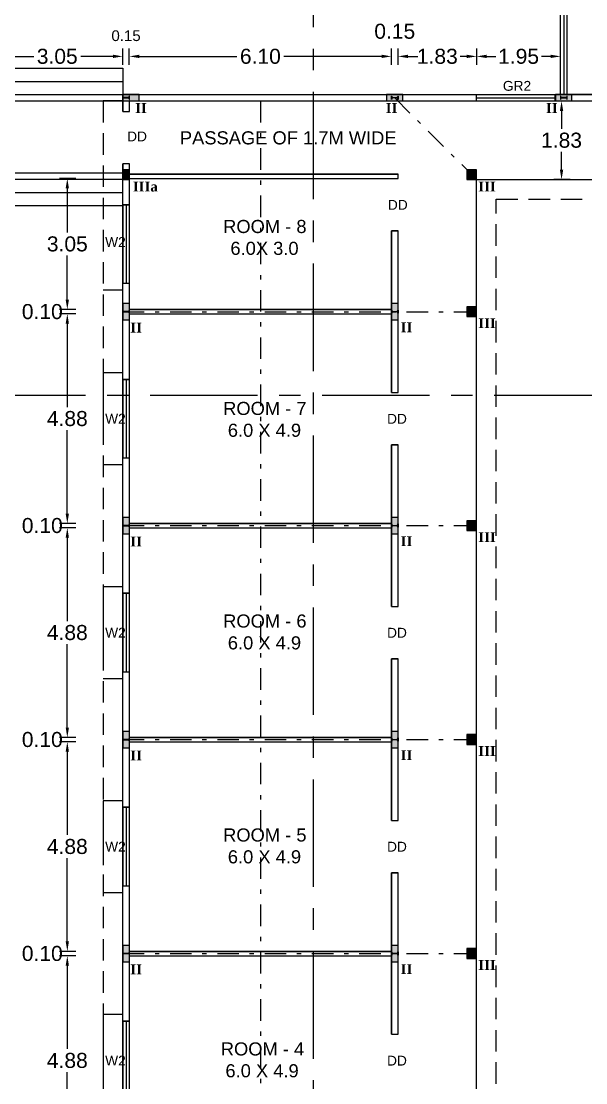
# Model space of a CAD drawing. Header units: metres. Extents: x 3715 to 4596, y 2418 to 2709.
# Drawn here: x 4042.45 to 4055.58, y 2522.95 to 2547.65 of the extents above; entities that cross this region are included whole.
import ezdxf

# ---------------------------------------------------------------- set-up
doc = ezdxf.new("R2010")
doc.units = ezdxf.units.M
doc.header["$MEASUREMENT"] = 0
for name, pattern in [('CENTER', [2, 1.25, -0.25, 0.25, -0.25]), ('DASHDOT', [1, 0.5, -0.25, 0, -0.25]), ('DASHED', [0.75, 0.5, -0.25])]:
    doc.linetypes.add(name, pattern=pattern)
for name, color, linetype in [('BLK_6_FLR_0_BLT_UP_AREA', 46, 'Continuous'), ('BLK_6_FLR_0_CARPET_AREA', 46, 'Continuous'), ('BLK_6_FLR_0_CARPET_AREA_DEDUCT', 46, 'Continuous'), ('PATH_WAY', 4, 'Continuous')]:
    doc.layers.add(name, color=color, linetype=linetype)
doc.styles.add('Inner font', font='arial.ttf')
doc.styles.add('notes', font='arial.ttf')
doc.styles.get("Standard").update_dxf_attribs({"font": 'arial.ttf'})
doc.styles.add('Times New Roman$101', font='timesbd.ttf', dxfattribs={"height": 3.024})
doc.dimstyles.get("Standard").update_dxf_attribs({"dimtxt": 0.35, "dimasz": 0.23, "dimexe": 0.18, "dimexo": 0.0625, "dimgap": 0.09, "dimtad": 0, "dimtih": 1, "dimtoh": 1, "dimzin": 0, "dimdsep": 46, "dimtxsty": 'Standard', "dimcen": 0.09, "dimadec": 0, "dimazin": 0, "dimtfac": 1, "dimtofl": 0, "dimtmove": 2, "dimatfit": 3, "dimfxl": 0, "dimtolj": 1, "dimtzin": 0, "dimarcsym": 0})

# ---------------------------------------------------------------- blocks, each defined once
blk = doc.blocks.new('A$C459ead1b')
blk.add_lwpolyline([(-6, 1.5), (-6, -1.5), (-5.93, -1.5, 0.373885), (-5.76, -1.35), (-5.63, -0.41, -0.373885), (-5.27, -0.1), (-0.73, -0.1, -0.373885), (-0.37, -0.41), (-0.24, -1.35, 0.373885), (-0.07, -1.5), (0, -1.5), (0, 1.5), (-0.07, 1.5, 0.373885), (-0.24, 1.35), (-0.37, 0.41, -0.373885), (-0.73, 0.1), (-5.27, 0.1, -0.373885), (-5.63, 0.41), (-5.76, 1.35, 0.373885), (-5.93, 1.5)], format="xyb", close=True)
blk = doc.blocks.new('80  80 4')
for points in [[(141530, -725), (141606, -725, -0.414214), (141608, -727), (141608, -803, -0.414214), (141606, -805), (141530, -805, -0.414214), (141528, -803), (141528, -727, -0.414214)], [(141534, -729), (141602, -729, -0.414214), (141604, -731), (141604, -799, -0.414214), (141602, -801), (141534, -801, -0.414214), (141532, -799), (141532, -731, -0.414214)]]:
    blk.add_lwpolyline(points, format="xyb", close=True)
blk = doc.blocks.new('*D221')
at = {"color": 0, "lineweight": -2, "ltscale": 0.1}
for p, q in [((4043.721, 2525.91), (4043.341, 2525.91)), ((4043.521, 2525.68), (4043.521, 2523.74)), ((4043.521, 2521.263), (4043.521, 2523.203)), ((4043.721, 2521.033), (4043.341, 2521.033))]:
    blk.add_line(p, q, dxfattribs=at)
at = {"color": 0, "ltscale": 0.1}
for points in [[(4043.483, 2525.68), (4043.559, 2525.68), (4043.521, 2525.91)], [(4043.483, 2521.263), (4043.559, 2521.263), (4043.521, 2521.033)]]:
    blk.add_solid(points, dxfattribs=at)
at = {"color": 0, "ltscale": 0.1, "insert": (4043.521, 2523.472), "char_height": 0.35, "attachment_point": 5}
blk.add_mtext('\\A1;4.88', dxfattribs=at)
blk = doc.blocks.new('*D222')
at = {"color": 0, "lineweight": -2, "ltscale": 0.1}
for p, q in [((4043.521, 2526.242), (4043.521, 2526.472)), ((4043.721, 2526.012), (4043.341, 2526.012)), ((4043.721, 2525.91), (4043.341, 2525.91)), ((4043.521, 2525.68), (4043.521, 2525.45))]:
    blk.add_line(p, q, dxfattribs=at)
at = {"color": 0, "ltscale": 0.1}
for points in [[(4043.483, 2526.242), (4043.559, 2526.242), (4043.521, 2526.012)], [(4043.483, 2525.68), (4043.559, 2525.68), (4043.521, 2525.91)]]:
    blk.add_solid(points, dxfattribs=at)
at = {"color": 0, "ltscale": 0.1, "insert": (4042.939, 2525.961), "char_height": 0.35, "attachment_point": 5}
blk.add_mtext('\\A1;0.10', dxfattribs=at)
blk = doc.blocks.new('*D223')
at = {"color": 0, "lineweight": -2, "ltscale": 0.1}
for p, q in [((4043.721, 2530.888), (4043.341, 2530.888)), ((4043.521, 2530.658), (4043.521, 2528.719)), ((4043.521, 2526.242), (4043.521, 2528.181)), ((4043.721, 2526.012), (4043.341, 2526.012))]:
    blk.add_line(p, q, dxfattribs=at)
at = {"color": 0, "ltscale": 0.1}
for points in [[(4043.483, 2530.658), (4043.559, 2530.658), (4043.521, 2530.888)], [(4043.483, 2526.242), (4043.559, 2526.242), (4043.521, 2526.012)]]:
    blk.add_solid(points, dxfattribs=at)
at = {"color": 0, "ltscale": 0.1, "insert": (4043.521, 2528.45), "char_height": 0.35, "attachment_point": 5}
blk.add_mtext('\\A1;4.88', dxfattribs=at)
blk = doc.blocks.new('*D224')
at = {"color": 0, "lineweight": -2, "ltscale": 0.1}
for p, q in [((4043.521, 2531.22), (4043.521, 2531.45)), ((4043.721, 2530.99), (4043.341, 2530.99)), ((4043.721, 2530.888), (4043.341, 2530.888)), ((4043.521, 2530.658), (4043.521, 2530.428))]:
    blk.add_line(p, q, dxfattribs=at)
at = {"color": 0, "ltscale": 0.1}
for points in [[(4043.483, 2531.22), (4043.559, 2531.22), (4043.521, 2530.99)], [(4043.483, 2530.658), (4043.559, 2530.658), (4043.521, 2530.888)]]:
    blk.add_solid(points, dxfattribs=at)
at = {"color": 0, "ltscale": 0.1, "insert": (4042.939, 2530.939), "char_height": 0.35, "attachment_point": 5}
blk.add_mtext('\\A1;0.10', dxfattribs=at)
blk = doc.blocks.new('*D225')
at = {"color": 0, "lineweight": -2, "ltscale": 0.1}
for p, q in [((4043.721, 2535.867), (4043.341, 2535.867)), ((4043.521, 2535.637), (4043.521, 2533.697)), ((4043.521, 2531.22), (4043.521, 2533.16)), ((4043.721, 2530.99), (4043.341, 2530.99))]:
    blk.add_line(p, q, dxfattribs=at)
at = {"color": 0, "ltscale": 0.1}
for points in [[(4043.483, 2535.637), (4043.559, 2535.637), (4043.521, 2535.867)], [(4043.483, 2531.22), (4043.559, 2531.22), (4043.521, 2530.99)]]:
    blk.add_solid(points, dxfattribs=at)
at = {"color": 0, "ltscale": 0.1, "insert": (4043.521, 2533.428), "char_height": 0.35, "attachment_point": 5}
blk.add_mtext('\\A1;4.88', dxfattribs=at)
blk = doc.blocks.new('*D226')
at = {"color": 0, "lineweight": -2, "ltscale": 0.1}
for p, q in [((4043.521, 2536.198), (4043.521, 2536.428)), ((4043.721, 2535.968), (4043.341, 2535.968)), ((4043.721, 2535.867), (4043.341, 2535.867)), ((4043.521, 2535.637), (4043.521, 2535.407))]:
    blk.add_line(p, q, dxfattribs=at)
at = {"color": 0, "ltscale": 0.1}
for points in [[(4043.483, 2536.198), (4043.559, 2536.198), (4043.521, 2535.968)], [(4043.483, 2535.637), (4043.559, 2535.637), (4043.521, 2535.867)]]:
    blk.add_solid(points, dxfattribs=at)
at = {"color": 0, "ltscale": 0.1, "insert": (4042.939, 2535.918), "char_height": 0.35, "attachment_point": 5}
blk.add_mtext('\\A1;0.10', dxfattribs=at)
blk = doc.blocks.new('*D227')
at = {"color": 0, "lineweight": -2, "ltscale": 0.1}
for p, q in [((4043.721, 2540.845), (4043.341, 2540.845)), ((4043.521, 2540.615), (4043.521, 2538.676)), ((4043.521, 2536.198), (4043.521, 2538.138)), ((4043.721, 2535.968), (4043.341, 2535.968))]:
    blk.add_line(p, q, dxfattribs=at)
at = {"color": 0, "ltscale": 0.1}
for points in [[(4043.483, 2540.615), (4043.559, 2540.615), (4043.521, 2540.845)], [(4043.483, 2536.198), (4043.559, 2536.198), (4043.521, 2535.968)]]:
    blk.add_solid(points, dxfattribs=at)
at = {"color": 0, "ltscale": 0.1, "insert": (4043.521, 2538.407), "char_height": 0.35, "attachment_point": 5}
blk.add_mtext('\\A1;4.88', dxfattribs=at)
blk = doc.blocks.new('*D228')
at = {"color": 0, "lineweight": -2, "ltscale": 0.1}
for p, q in [((4043.521, 2541.177), (4043.521, 2541.407)), ((4043.721, 2540.947), (4043.341, 2540.947)), ((4043.721, 2540.845), (4043.341, 2540.845)), ((4043.521, 2540.615), (4043.521, 2540.385))]:
    blk.add_line(p, q, dxfattribs=at)
at = {"color": 0, "ltscale": 0.1}
for points in [[(4043.483, 2541.177), (4043.559, 2541.177), (4043.521, 2540.947)], [(4043.483, 2540.615), (4043.559, 2540.615), (4043.521, 2540.845)]]:
    blk.add_solid(points, dxfattribs=at)
at = {"color": 0, "ltscale": 0.1, "insert": (4042.939, 2540.896), "char_height": 0.35, "attachment_point": 5}
blk.add_mtext('\\A1;0.10', dxfattribs=at)
blk = doc.blocks.new('*D229')
at = {"color": 0, "lineweight": -2, "ltscale": 0.1}
for p, q in [((4043.721, 2543.995), (4043.341, 2543.995)), ((4043.521, 2543.765), (4043.521, 2542.74)), ((4043.521, 2541.177), (4043.521, 2542.202)), ((4043.721, 2540.947), (4043.341, 2540.947))]:
    blk.add_line(p, q, dxfattribs=at)
at = {"color": 0, "ltscale": 0.1}
for points in [[(4043.483, 2543.765), (4043.559, 2543.765), (4043.521, 2543.995)], [(4043.483, 2541.177), (4043.559, 2541.177), (4043.521, 2540.947)]]:
    blk.add_solid(points, dxfattribs=at)
at = {"color": 0, "ltscale": 0.1, "insert": (4043.521, 2542.471), "char_height": 0.35, "attachment_point": 5}
blk.add_mtext('\\A1;3.05', dxfattribs=at)
blk = doc.blocks.new('*D269')
at = {"color": 0, "lineweight": -2, "ltscale": 0.1}
for p, q in [((4041.763, 2546.636), (4041.763, 2547.016)), ((4044.811, 2546.636), (4044.811, 2547.016)), ((4041.993, 2546.836), (4042.741, 2546.836)), ((4044.581, 2546.836), (4043.833, 2546.836))]:
    blk.add_line(p, q, dxfattribs=at)
at = {"color": 0, "ltscale": 0.1}
for points in [[(4041.993, 2546.875), (4041.993, 2546.798), (4041.763, 2546.836)], [(4044.581, 2546.875), (4044.581, 2546.798), (4044.811, 2546.836)]]:
    blk.add_solid(points, dxfattribs=at)
at = {"color": 0, "ltscale": 0.1, "insert": (4043.287, 2546.836), "char_height": 0.35, "attachment_point": 5}
blk.add_mtext('\\A1;3.05', dxfattribs=at)
blk = doc.blocks.new('*D270')
at = {"color": 0, "lineweight": -2, "ltscale": 0.1}
for p, q in [((4044.811, 2546.636), (4044.811, 2547.016)), ((4044.963, 2546.636), (4044.963, 2547.016)), ((4044.611, 2546.836), (4044.411, 2546.836)), ((4045.163, 2546.836), (4045.363, 2546.836))]:
    blk.add_line(p, q, dxfattribs=at)
at = {"color": 0, "ltscale": 0.1}
for points in [[(4044.611, 2546.87), (4044.611, 2546.803), (4044.811, 2546.836)], [(4045.163, 2546.87), (4045.163, 2546.803), (4044.963, 2546.836)]]:
    blk.add_solid(points, dxfattribs=at)
at = {"color": 0, "ltscale": 0.1, "insert": (4044.887, 2547.316), "char_height": 0.25, "attachment_point": 5}
blk.add_mtext('\\A1;0.15', dxfattribs=at)
blk = doc.blocks.new('*D271')
at = {"color": 0, "lineweight": -2, "ltscale": 0.1}
for p, q in [((4044.963, 2546.636), (4044.963, 2547.016)), ((4051.059, 2546.636), (4051.059, 2547.016)), ((4045.193, 2546.836), (4047.467, 2546.836)), ((4050.829, 2546.836), (4048.556, 2546.836))]:
    blk.add_line(p, q, dxfattribs=at)
at = {"color": 0, "ltscale": 0.1}
for points in [[(4045.193, 2546.875), (4045.193, 2546.798), (4044.963, 2546.836)], [(4050.829, 2546.875), (4050.829, 2546.798), (4051.059, 2546.836)]]:
    blk.add_solid(points, dxfattribs=at)
at = {"color": 0, "ltscale": 0.1, "insert": (4048.011, 2546.836), "char_height": 0.35, "attachment_point": 5}
blk.add_mtext('\\A1;6.10', dxfattribs=at)
blk = doc.blocks.new('*D272')
at = {"color": 0, "lineweight": -2, "ltscale": 0.1}
for p, q in [((4051.059, 2546.636), (4051.059, 2547.016)), ((4051.212, 2546.636), (4051.212, 2547.016)), ((4050.829, 2546.836), (4050.599, 2546.836)), ((4051.442, 2546.836), (4051.672, 2546.836))]:
    blk.add_line(p, q, dxfattribs=at)
at = {"color": 0, "ltscale": 0.1}
for points in [[(4050.829, 2546.875), (4050.829, 2546.798), (4051.059, 2546.836)], [(4051.442, 2546.875), (4051.442, 2546.798), (4051.212, 2546.836)]]:
    blk.add_solid(points, dxfattribs=at)
at = {"color": 0, "ltscale": 0.1, "insert": (4051.136, 2547.419), "char_height": 0.35, "attachment_point": 5}
blk.add_mtext('\\A1;0.15', dxfattribs=at)
blk = doc.blocks.new('*D273')
at = {"color": 0, "lineweight": -2, "ltscale": 0.1}
for p, q in [((4051.212, 2546.636), (4051.212, 2547.016)), ((4053.041, 2546.636), (4053.041, 2547.016)), ((4051.442, 2546.836), (4051.598, 2546.836)), ((4052.811, 2546.836), (4052.654, 2546.836))]:
    blk.add_line(p, q, dxfattribs=at)
at = {"color": 0, "ltscale": 0.1}
for points in [[(4051.442, 2546.875), (4051.442, 2546.798), (4051.212, 2546.836)], [(4052.811, 2546.875), (4052.811, 2546.798), (4053.041, 2546.836)]]:
    blk.add_solid(points, dxfattribs=at)
at = {"color": 0, "ltscale": 0.1, "insert": (4052.126, 2546.836), "char_height": 0.35, "attachment_point": 5}
blk.add_mtext('\\A1;1.83', dxfattribs=at)
blk = doc.blocks.new('*D274')
at = {"color": 0, "lineweight": -2, "ltscale": 0.1}
for p, q in [((4053.041, 2546.636), (4053.041, 2547.016)), ((4054.991, 2546.636), (4054.991, 2547.016)), ((4053.271, 2546.836), (4053.487, 2546.836)), ((4054.761, 2546.836), (4054.545, 2546.836))]:
    blk.add_line(p, q, dxfattribs=at)
at = {"color": 0, "ltscale": 0.1}
for points in [[(4053.271, 2546.875), (4053.271, 2546.798), (4053.041, 2546.836)], [(4054.761, 2546.875), (4054.761, 2546.798), (4054.991, 2546.836)]]:
    blk.add_solid(points, dxfattribs=at)
at = {"color": 0, "ltscale": 0.1, "insert": (4054.016, 2546.836), "char_height": 0.35, "attachment_point": 5}
blk.add_mtext('\\A1;1.95', dxfattribs=at)
blk = doc.blocks.new('*D624')
at = {"layer": 'PATH_WAY', "color": 0, "lineweight": -2}
for p, q in [((4055.215, 2545.798), (4054.835, 2545.798)), ((4055.015, 2545.568), (4055.015, 2545.153)), ((4055.015, 2544.199), (4055.015, 2544.615)), ((4055.215, 2543.969), (4054.835, 2543.969))]:
    blk.add_line(p, q, dxfattribs=at)
at = {"layer": 'PATH_WAY', "color": 0}
for points in [[(4054.977, 2545.568), (4055.054, 2545.568), (4055.015, 2545.798)], [(4054.977, 2544.199), (4055.054, 2544.199), (4055.015, 2543.969)]]:
    blk.add_solid(points, dxfattribs=at)
at = {"layer": 'PATH_WAY', "color": 0, "insert": (4055.015, 2544.884), "char_height": 0.35, "attachment_point": 5}
blk.add_mtext('\\A1;1.83', dxfattribs=at)

msp = doc.modelspace()

# ---------------------------------------------------------------- hatches: boundary and pattern name
h = msp.add_hatch(color=1)
h.dxf.hatch_style = 1
h.paths.add_polyline_path([(4045.19104, 2545.7982), (4045.19104, 2545.9506), (4044.81104, 2545.9506), (4044.81104, 2545.7982)])
h = msp.add_hatch(color=1)
h.dxf.hatch_style = 1
h.paths.add_polyline_path([(4051.32564, 2545.7982), (4051.32564, 2545.9506), (4050.94564, 2545.9506), (4050.94564, 2545.7982)])
h = msp.add_hatch(color=1)
h.dxf.hatch_style = 1
h.paths.add_polyline_path([(4055.25756, 2545.7982), (4055.25756, 2545.9506), (4054.87756, 2545.9506), (4054.87756, 2545.7982)])
h = msp.add_hatch(color=1)
h.dxf.hatch_style = 1
h.paths.add_polyline_path([(4044.96344, 2544.19939), (4044.81104, 2544.19939), (4044.81104, 2543.96939), (4044.96344, 2543.96939)])
h = msp.add_hatch(color=1)
h.dxf.hatch_style = 1
h.paths.add_polyline_path([(4053.04064, 2544.1994), (4052.81064, 2544.1994), (4052.81064, 2543.9694), (4053.04064, 2543.9694)])
h = msp.add_hatch(color=1)
h.dxf.hatch_style = 1
h.paths.add_polyline_path([(4044.96344, 2541.086), (4044.81104, 2541.086), (4044.81104, 2540.706), (4044.96344, 2540.706)])
h = msp.add_hatch(color=1)
h.dxf.hatch_style = 1
h.paths.add_polyline_path([(4051.21184, 2541.086), (4051.05944, 2541.086), (4051.05944, 2540.706), (4051.21184, 2540.706)])
h = msp.add_hatch(color=1)
h.dxf.hatch_style = 1
h.paths.add_polyline_path([(4053.04064, 2541.011), (4052.81064, 2541.011), (4052.81064, 2540.781), (4053.04064, 2540.781)])
h = msp.add_hatch(color=1)
h.dxf.hatch_style = 1
h.paths.add_polyline_path([(4044.96344, 2536.1076), (4044.81104, 2536.1076), (4044.81104, 2535.7276), (4044.96344, 2535.7276)])
h = msp.add_hatch(color=1)
h.dxf.hatch_style = 1
h.paths.add_polyline_path([(4051.21184, 2536.1076), (4051.05944, 2536.1076), (4051.05944, 2535.7276), (4051.21184, 2535.7276)])
h = msp.add_hatch(color=1)
h.dxf.hatch_style = 1
h.paths.add_polyline_path([(4053.04064, 2536.0326), (4052.81064, 2536.0326), (4052.81064, 2535.8026), (4053.04064, 2535.8026)])
h = msp.add_hatch(color=1)
h.dxf.hatch_style = 1
h.paths.add_polyline_path([(4044.96344, 2531.1292), (4044.81104, 2531.1292), (4044.81104, 2530.7492), (4044.96344, 2530.7492)])
h = msp.add_hatch(color=1)
h.dxf.hatch_style = 1
h.paths.add_polyline_path([(4051.21184, 2531.1292), (4051.05944, 2531.1292), (4051.05944, 2530.7492), (4051.21184, 2530.7492)])
h = msp.add_hatch(color=1)
h.dxf.hatch_style = 1
h.paths.add_polyline_path([(4053.04064, 2531.0542), (4052.81064, 2531.0542), (4052.81064, 2530.8242), (4053.04064, 2530.8242)])
h = msp.add_hatch(color=1)
h.dxf.hatch_style = 1
h.paths.add_polyline_path([(4044.96344, 2526.1508), (4044.81104, 2526.1508), (4044.81104, 2525.7708), (4044.96344, 2525.7708)])
h = msp.add_hatch(color=1)
h.dxf.hatch_style = 1
h.paths.add_polyline_path([(4051.21184, 2526.1508), (4051.05944, 2526.1508), (4051.05944, 2525.7708), (4051.21184, 2525.7708)])
h = msp.add_hatch(color=1)
h.dxf.hatch_style = 1
h.paths.add_polyline_path([(4053.04064, 2526.0758), (4052.81064, 2526.0758), (4052.81064, 2525.8458), (4053.04064, 2525.8458)])

# ---------------------------------------------------------------- linework, layer by layer
at = {"linetype": 'CENTER', "ltscale": 2}
for p, q in [((4049.23743, 2562.01423), (4049.23743, 2498.73485)), ((4029.44783, 2538.95233), (4073.38005, 2538.95233))]:
    msp.add_line(p, q, dxfattribs=at)
for p, q in [((4054.99136, 2545.9506), (4054.99136, 2548.9986)), ((4055.14376, 2545.9506), (4055.14376, 2548.9986)), ((4041.76304, 2546.5602, 0), (4044.81104, 2546.5602)), ((4044.81104, 2546.5602), (4044.81104, 2545.9506)), ((4041.76304, 2546.2554, 0), (4044.81104, 2546.2554)), ((4041.76304, 2545.9506, 0), (4044.81104, 2545.9506)), ((4044.81104, 2545.55692), (4044.81104, 2545.9506)), ((4044.81104, 2545.9506), (4051.21184, 2545.9506)), ((4051.21184, 2545.9506), (4053.04064, 2545.9506)), ((4053.04064, 2545.9506), (4054.86944, 2545.9506)), ((4053.04064, 2545.7982), (4053.04064, 2545.9506)), ((4054.86944, 2545.9506), (4057.25325, 2545.9506)), ((4054.86944, 2545.7982), (4054.86944, 2545.9506)), ((4044.96344, 2545.55692), (4044.96344, 2545.7982)), ((4044.96344, 2545.7982), (4053.04064, 2545.7982)), ((4053.04064, 2545.7982), (4054.86944, 2545.7982)), ((4054.86944, 2545.7982), (4057.25325, 2545.7982)), ((4044.81104, 2545.55692), (4044.96344, 2545.55692)), ((4044.81104, 2543.3852), (4044.81104, 2544.3377)), ((4044.96344, 2544.3377), (4044.81104, 2544.3377)), ((4044.96344, 2543.3852), (4044.96344, 2544.3377)), ((4044.81104, 2543.96939), (4041.76304, 2543.96939)), ((4044.96344, 2544.0964), (4051.21184, 2544.0964)), ((4044.96344, 2543.9948), (4051.05944, 2543.9948)), ((4051.05944, 2543.9948), (4051.21184, 2543.9948)), ((4051.21184, 2543.9948), (4051.21184, 2544.0964)), ((4044.81104, 2543.66459), (4041.76304, 2543.66459)), ((4044.81104, 2543.35979), (4041.76304, 2543.35979)), ((4044.81104, 2543.3852), (4044.96344, 2543.3852)), ((4051.05944, 2539.0164), (4051.05944, 2542.7756)), ((4051.05944, 2542.7756), (4051.21184, 2542.7756)), ((4051.21184, 2539.0164), (4051.21184, 2542.7756)), ((4044.81104, 2539.3212), (4044.81104, 2541.5564)), ((4044.81104, 2541.5564), (4044.96344, 2541.5564)), ((4044.96344, 2539.3212), (4044.96344, 2541.5564)), ((4044.96344, 2540.9468), (4051.05944, 2540.9468)), ((4044.96344, 2540.8452), (4051.05944, 2540.8452)), ((4044.81104, 2539.3212), (4044.96344, 2539.3212)), ((4051.05944, 2539.0164), (4051.21184, 2539.0164)), ((4051.05944, 2534.038), (4051.05944, 2537.7972)), ((4051.05944, 2537.7972), (4051.21184, 2537.7972)), ((4051.21184, 2534.038), (4051.21184, 2537.7972)), ((4044.81104, 2534.3428), (4044.81104, 2537.4924)), ((4044.81104, 2537.4924), (4044.96344, 2537.4924)), ((4044.96344, 2534.3428), (4044.96344, 2537.4924)), ((4044.96344, 2535.9684), (4051.05944, 2535.9684)), ((4044.96344, 2535.8668), (4051.05944, 2535.8668)), ((4044.81104, 2534.3428), (4044.96344, 2534.3428)), ((4051.05944, 2534.038), (4051.21184, 2534.038)), ((4051.05944, 2529.0596), (4051.05944, 2532.8188)), ((4051.05944, 2532.8188), (4051.21184, 2532.8188)), ((4051.21184, 2529.0596), (4051.21184, 2532.8188)), ((4044.81104, 2529.3644), (4044.81104, 2532.514)), ((4044.81104, 2532.514), (4044.96344, 2532.514)), ((4044.96344, 2529.3644), (4044.96344, 2532.514)), ((4044.96344, 2530.99), (4051.05944, 2530.99)), ((4044.96344, 2530.8884), (4051.05944, 2530.8884)), ((4044.81104, 2529.3644), (4044.96344, 2529.3644)), ((4051.05944, 2529.0596), (4051.21184, 2529.0596)), ((4051.05944, 2524.0812), (4051.05944, 2527.8404)), ((4051.05944, 2527.8404), (4051.21184, 2527.8404)), ((4051.21184, 2524.0812), (4051.21184, 2527.8404)), ((4044.81104, 2524.386), (4044.81104, 2527.5356)), ((4044.81104, 2527.5356), (4044.96344, 2527.5356)), ((4044.96344, 2524.386), (4044.96344, 2527.5356)), ((4044.96344, 2526.0116), (4051.05944, 2526.0116)), ((4044.96344, 2525.91), (4051.05944, 2525.91)), ((4044.81104, 2524.386), (4044.96344, 2524.386)), ((4051.05944, 2524.0812), (4051.21184, 2524.0812))]:
    msp.add_line(p, q)
at = {"linetype": 'DASHDOT'}
for p, q in [((4051.13564, 2545.87186), (4052.9404, 2544.06964)), ((4048.01144, 2545.7982), (4048.01144, 2501.145)), ((4044.81104, 2540.896), (4053.04064, 2540.896)), ((4044.81104, 2535.9176), (4053.04064, 2535.9176)), ((4044.81104, 2530.9392), (4053.04064, 2530.9392)), ((4044.81104, 2525.9608), (4053.04064, 2525.9608))]:
    msp.add_line(p, q, dxfattribs=at)
at = {"linetype": 'DASHED', "ltscale": 0.02}
msp.add_line((4041.76304, 2545.7982), (4044.81104, 2545.7982), dxfattribs=at)
at = {"linetype": 'DASHED', "ltscale": 4}
msp.add_line((4044.35384, 2544.1218), (4041.76304, 2544.1218, 0), dxfattribs=at)
at = {"linetype": 'DASHED', "ltscale": 3}
msp.add_line((4044.35384, 2541.404), (4044.81104, 2541.404), dxfattribs=at)
at = {"linetype": 'DASHDOT', "ltscale": 20}
msp.add_lwpolyline([(4055.06756, 2548.9986), (4055.06756, 2545.9506)], dxfattribs=at)
at = {"color": 1}
for points in [[(4045.19104, 2545.7982), (4045.19104, 2545.9506), (4044.81104, 2545.9506), (4044.81104, 2545.7982)], [(4051.32564, 2545.7982), (4051.32564, 2545.9506), (4050.94564, 2545.9506), (4050.94564, 2545.7982)], [(4055.25756, 2545.7982), (4055.25756, 2545.9506), (4054.87756, 2545.9506), (4054.87756, 2545.7982)], [(4044.81104, 2543.96939), (4044.96344, 2543.96939), (4044.96344, 2544.19939), (4044.81104, 2544.19939)], [(4052.81064, 2543.9694), (4053.04064, 2543.9694), (4053.04064, 2544.1994), (4052.81064, 2544.1994)], [(4044.96344, 2541.086), (4044.81104, 2541.086), (4044.81104, 2540.706), (4044.96344, 2540.706)], [(4051.21184, 2541.086), (4051.05944, 2541.086), (4051.05944, 2540.706), (4051.21184, 2540.706)], [(4052.81064, 2540.781), (4053.04064, 2540.781), (4053.04064, 2541.011), (4052.81064, 2541.011)], [(4044.96344, 2536.1076), (4044.81104, 2536.1076), (4044.81104, 2535.7276), (4044.96344, 2535.7276)], [(4051.21184, 2536.1076), (4051.05944, 2536.1076), (4051.05944, 2535.7276), (4051.21184, 2535.7276)], [(4052.81064, 2535.8026), (4053.04064, 2535.8026), (4053.04064, 2536.0326), (4052.81064, 2536.0326)], [(4044.96344, 2531.1292), (4044.81104, 2531.1292), (4044.81104, 2530.7492), (4044.96344, 2530.7492)], [(4051.21184, 2531.1292), (4051.05944, 2531.1292), (4051.05944, 2530.7492), (4051.21184, 2530.7492)], [(4052.81064, 2530.8242), (4053.04064, 2530.8242), (4053.04064, 2531.0542), (4052.81064, 2531.0542)], [(4044.96344, 2526.1508), (4044.81104, 2526.1508), (4044.81104, 2525.7708), (4044.96344, 2525.7708)], [(4051.21184, 2526.1508), (4051.05944, 2526.1508), (4051.05944, 2525.7708), (4051.21184, 2525.7708)], [(4052.81064, 2525.8458), (4053.04064, 2525.8458), (4053.04064, 2526.0758), (4052.81064, 2526.0758)]]:
    msp.add_lwpolyline(points, close=True, dxfattribs=at)
for points in [[(4053.04064, 2545.8744), (4054.86944, 2545.8744)], [(4044.88724, 2543.3852), (4044.88724, 2541.5564)], [(4044.88724, 2539.3212), (4044.88724, 2537.4924)], [(4044.88724, 2534.3428), (4044.88724, 2532.514)], [(4044.88724, 2529.3644), (4044.88724, 2527.5356)], [(4044.88724, 2524.386), (4044.88724, 2522.5572)]]:
    msp.add_lwpolyline(points)
at = {"linetype": 'DASHED'}
msp.add_lwpolyline([(4044.81104, 2545.7982), (4044.35384, 2545.7982), (4044.35384, 2501.145), (4044.81104, 2501.145)], dxfattribs=at)
for points in [[(4053.04064, 2502.9738), (4053.04064, 2543.9694), (4062.18464, 2543.9694), (4062.18464, 2502.9738)], [(4044.96344, 2541.5564), (4044.96344, 2543.3852), (4044.81104, 2543.3852), (4044.81104, 2541.5564)], [(4044.96344, 2537.4924), (4044.96344, 2539.3212), (4044.81104, 2539.3212), (4044.81104, 2537.4924)], [(4044.96344, 2532.514), (4044.96344, 2534.3428), (4044.81104, 2534.3428), (4044.81104, 2532.514)], [(4044.96344, 2527.5356), (4044.96344, 2529.3644), (4044.81104, 2529.3644), (4044.81104, 2527.5356)], [(4044.96344, 2522.5572), (4044.96344, 2524.386), (4044.81104, 2524.386), (4044.81104, 2522.5572)]]:
    msp.add_lwpolyline(points, close=True)
msp.add_lwpolyline([(4053.49784, 2503.431), (4053.49784, 2543.5122), (4061.72744, 2543.5122), (4061.72744, 2503.431)], close=True, dxfattribs=at)
at = {"linetype": 'DASHED', "ltscale": 3}
for points in [[(4044.81104, 2539.4736), (4044.35384, 2539.4736), (4044.35384, 2537.34), (4044.81104, 2537.34)], [(4044.81104, 2534.4952), (4044.35384, 2534.4952), (4044.35384, 2532.3616), (4044.81104, 2532.3616)], [(4044.81104, 2529.5168), (4044.35384, 2529.5168), (4044.35384, 2527.3832), (4044.81104, 2527.3832)], [(4044.81104, 2524.5384), (4044.35384, 2524.5384), (4044.35384, 2522.4048), (4044.81104, 2522.4048)]]:
    msp.add_lwpolyline(points, dxfattribs=at)
at = {"layer": 'BLK_6_FLR_0_BLT_UP_AREA', "color": 46}
msp.add_lwpolyline([(4059.23445, 2548.9986), (4059.23445, 2545.9506), (4070.41424, 2545.9506), (4070.41424, 2500.9926), (4070.41424, 2500.9926), (4062.34027, 2500.9926), (4062.34027, 2499.1638), (4052.88503, 2499.1638), (4052.88503, 2500.9926), (4044.81104, 2500.9926), (4044.81104, 2504.1422), (4032.66984, 2504.1422), (4032.66984, 2512.1178), (4041.76304, 2512.1178), (4041.76304, 2506.05992), (4044.81104, 2506.05992), (4044.81104, 2543.96939), (4041.76304, 2543.96939), (4041.76304, 2537.975), (4032.66984, 2537.975), (4032.66984, 2545.9506), (4054.99136, 2545.9506), (4054.99136, 2548.9986)], dxfattribs=at)
at = {"layer": 'BLK_6_FLR_0_CARPET_AREA', "color": 46}
for points in [[(4057.25325, 2545.9506), (4055.14376, 2545.9506), (4055.14376, 2548.9986)], [(4041.76304, 2545.7982), (4044.81104, 2545.7982), (4044.81104, 2545.55692), (4044.96344, 2545.55692), (4044.96344, 2545.7982), (4057.25325, 2545.7982)], [(4044.96344, 2521.0332), (4044.96344, 2525.91), (4051.05944, 2525.91), (4051.05944, 2524.0812), (4051.21184, 2524.0812), (4051.21184, 2527.8404), (4051.05944, 2527.8404), (4051.05944, 2526.0116), (4044.96344, 2526.0116), (4044.96344, 2530.8884), (4051.05944, 2530.8884), (4051.05944, 2529.0596), (4051.21184, 2529.0596), (4051.21184, 2532.8188), (4051.05944, 2532.8188), (4051.05944, 2530.99), (4044.96344, 2530.99), (4044.96344, 2535.8668), (4051.05944, 2535.8668), (4051.05944, 2534.038), (4051.21184, 2534.038), (4051.21184, 2537.7972), (4051.05944, 2537.7972), (4051.05944, 2535.9684), (4044.96344, 2535.9684), (4044.96344, 2540.8452), (4051.05944, 2540.8452), (4051.05944, 2539.0164), (4051.21184, 2539.0164), (4051.21184, 2542.7756), (4051.05944, 2542.7756), (4051.05944, 2540.9468), (4044.96344, 2540.9468), (4044.96344, 2543.9948), (4051.21184, 2543.9948), (4051.21184, 2544.0964), (4044.96344, 2544.0964), (4044.96344, 2544.3377), (4044.81104, 2544.3377), (4044.81104, 2544.1218), (4041.76304, 2544.1218)]]:
    msp.add_lwpolyline(points, dxfattribs=at)
at = {"layer": 'BLK_6_FLR_0_CARPET_AREA_DEDUCT'}
msp.add_lwpolyline([(4053.04064, 2502.9738), (4053.04064, 2543.9694), (4062.18464, 2543.9694), (4062.18464, 2502.9738)], close=True, dxfattribs=at)

# ---------------------------------------------------------------- block references
for name, p, xscale, yscale, zscale in [('A$C459ead1b', (4044.96344, 2545.8744), 0.0254, 0.0254, 0.0254), ('A$C459ead1b', (4051.05944, 2545.8744), -0.0254, 0.0254, 0.0254), ('A$C459ead1b', (4044.96344, 2540.896), 0.0254, 0.0254, 0.0254), ('A$C459ead1b', (4051.05944, 2540.896), -0.0254, 0.0254, 0.0254), ('80  80 4', (3911.38975, 2541.66062), 0.0010001250000074, 0.0010001250000074, 0.0010001250000074), ('A$C459ead1b', (4044.96344, 2535.9176), 0.0254, 0.0254, 0.0254), ('A$C459ead1b', (4051.05944, 2535.9176), -0.0254, 0.0254, 0.0254), ('80  80 4', (3911.38975, 2536.68222), 0.0010001250000074, 0.0010001250000074, 0.0010001250000074), ('A$C459ead1b', (4044.96344, 2530.9392), 0.0254, 0.0254, 0.0254), ('A$C459ead1b', (4051.05944, 2530.9392), -0.0254, 0.0254, 0.0254), ('80  80 4', (3911.38975, 2531.70382), 0.0010001250000074, 0.0010001250000074, 0.0010001250000074), ('A$C459ead1b', (4044.96344, 2525.9608), 0.0254, 0.0254, 0.0254), ('A$C459ead1b', (4051.05944, 2525.9608), -0.0254, 0.0254, 0.0254), ('80  80 4', (3911.38975, 2526.72542), 0.0010001250000074, 0.0010001250000074, 0.0010001250000074)]:
    msp.add_blockref(name, p, dxfattribs=dict(xscale=xscale, yscale=yscale, zscale=zscale))
at = {"rotation": 180}
for name, p, xscale, yscale, zscale in [('A$C459ead1b', (4054.99136, 2545.8744), 0.0254, 0.0254, 0.0254), ('80  80 4', (3911.39034, 2543.26961), -0.0010001250000074, 0.0010001250000074, 0.0010001250000074)]:
    msp.add_blockref(name, p, dxfattribs=dict(at, xscale=xscale, yscale=yscale, zscale=zscale))

# ---------------------------------------------------------------- texts
at = {"style": 'notes'}
for s, p in [('GR2', (4053.65107, 2546.03613)), ('DD', (4044.912, 2544.85926)), ('DD', (4050.97575, 2543.26763)), ('W2', (4044.40115, 2542.40298)), ('W2', (4044.40115, 2538.29135)), ('DD', (4050.95676, 2538.28923)), ('W2', (4044.40115, 2533.31295)), ('DD', (4050.95676, 2533.31083)), ('W2', (4044.40115, 2528.33455)), ('DD', (4050.95676, 2528.33243)), ('W2', (4044.40115, 2523.35615)), ('DD', (4050.95676, 2523.35403))]:
    msp.add_text(s, height=0.2286, dxfattribs=at).set_placement(p)
at = {"color": 7, "style": 'Times New Roman$101'}
for s, p in [('II', (4045.09949, 2545.51868)), ('II', (4050.92641, 2545.51868)), ('II', (4054.65386, 2545.51868)), ('IIIa', (4045.04605, 2543.69275)), ('III', (4053.07916, 2543.69275)), ('III', (4053.07916, 2540.51312)), ('II', (4044.98649, 2540.41135)), ('II', (4051.27388, 2540.41831)), ('III', (4053.07916, 2535.53472)), ('II', (4044.98649, 2535.43295)), ('II', (4051.27388, 2535.43991)), ('II', (4044.98649, 2530.45455)), ('II', (4051.27388, 2530.46151)), ('III', (4053.07916, 2530.55632)), ('II', (4044.98649, 2525.47615)), ('II', (4051.27388, 2525.48311)), ('III', (4053.07916, 2525.57792))]:
    msp.add_text(s, height=0.23, dxfattribs=at).set_placement(p)
at = {"char_height": 0.3048, "attachment_point": 1, "style": 'Inner font'}
for s, insert, width in [('{\\W5.087252; }PASSAGE OF 1.7M WIDE', (4045.53738, 2545.09306), 6.1877505), ('\\A1;{\\W9.40263; }ROOM - 8 \\P{\\W5.41529;  }6.0X 3.0 ', (4046.03253, 2543.03057), 4.1123453), ('{\\W9.405266; }ROOM - 7 \\P{\\W5.16177;  }6.0 X 4.9', (4046.03253, 2538.79727), 4.1123453), ('{\\W9.406145; }ROOM - 6 \\P{\\W5.16177;  }6.0 X 4.9', (4046.03253, 2533.8503), 4.1123453), ('{\\W9.3956; }ROOM - 5\\P{\\W5.16177;  }6.0 X 4.9', (4046.03253, 2528.8719), 4.1123453), ('{\\W9.410539; }ROOM - 4 \\P{\\W5.16177;  }6.0 X 4.9', (4045.97717, 2523.8935), 4.1123453)]:
    msp.add_mtext(s, dxfattribs=dict(at, insert=insert, width=width))

# ---------------------------------------------------------------- dimensions: what is measured, and where the dimension line sits
at = {"ltscale": 0.1}
for base, p1, p2, picture, middle in [((4051.21184, 2546.83619), (4051.05944, 2542.7756), (4051.21184, 2542.7756), '*D272', (4051.13564, 2547.41859)), ((4044.81104, 2546.83619), (4041.76304, 2545.7982), (4044.81104, 2545.7982), '*D269', (4043.28704, 2546.83619)), ((4051.05944, 2546.83619), (4044.96344, 2545.7982), (4051.05944, 2542.7756), '*D271', (4048.01144, 2546.83619)), ((4053.04064, 2546.83619), (4051.21184, 2542.7756), (4053.04064, 2542.7756), '*D273', (4052.12624, 2546.83619)), ((4054.99136, 2546.83619), (4053.04064, 2542.7756), (4054.99136, 2545.9506), '*D274', (4054.016, 2546.83619))]:
    dim = msp.add_linear_dim(base=base, p1=p1, p2=p2, dimstyle='Standard', dxfattribs=at)
    dim.commit()
    dim.dimension.update_dxf_attribs({"geometry": picture, "text_midpoint": middle})
dim = msp.add_linear_dim(base=(4044.96344, 2546.83619), p1=(4044.81104, 2545.7982), p2=(4044.96344, 2545.7982), dimstyle='Standard', override={"dimtxt": 0.25, "dimasz": 0.2}, dxfattribs=at)
dim.commit()
dim.dimension.update_dxf_attribs({"geometry": '*D270', "text_midpoint": (4044.88724, 2547.31648)})
for base, p1, p2, picture, middle in [((4043.52114, 2543.9948), (4046.16905, 2540.9468), (4046.01335, 2543.9948), '*D229', (4043.52114, 2542.4708)), ((4043.52114, 2540.9468), (4046.15109, 2540.8452), (4046.16905, 2540.9468), '*D228', (4042.93874, 2540.896)), ((4043.52114, 2540.8452), (4046.13254, 2535.9684), (4046.15109, 2540.8452), '*D227', (4043.52114, 2538.4068)), ((4043.52114, 2535.9684), (4046.13254, 2535.8668), (4046.13254, 2535.9684), '*D226', (4042.93874, 2535.9176)), ((4043.52114, 2535.8668), (4045.78159, 2530.99), (4046.13254, 2535.8668), '*D225', (4043.52114, 2533.4284)), ((4043.52114, 2530.99), (4045.78159, 2530.8884), (4045.78159, 2530.99), '*D224', (4042.93874, 2530.9392)), ((4043.52114, 2530.8884), (4045.84361, 2526.0116), (4045.78159, 2530.8884), '*D223', (4043.52114, 2528.45)), ((4043.52114, 2526.0116), (4045.82873, 2525.91), (4045.84361, 2526.0116), '*D222', (4042.93874, 2525.9608)), ((4043.52114, 2525.91), (4046.02999, 2521.0332), (4045.82873, 2525.91), '*D221', (4043.52114, 2523.4716))]:
    dim = msp.add_linear_dim(base=base, p1=p1, p2=p2, angle=90, dimstyle='Standard', dxfattribs=at)
    dim.commit()
    dim.dimension.update_dxf_attribs({"geometry": picture, "text_midpoint": middle})
at = {"layer": 'PATH_WAY'}
dim = msp.add_linear_dim(base=(4055.01526, 2543.9694), p1=(4055.42349, 2545.7982), p2=(4055.42349, 2543.9694), angle=90, dimstyle='Standard', dxfattribs=at)
dim.commit()
dim.dimension.update_dxf_attribs({"geometry": '*D624', "text_midpoint": (4055.01526, 2544.8838)})

doc.saveas('drawing.dxf')
